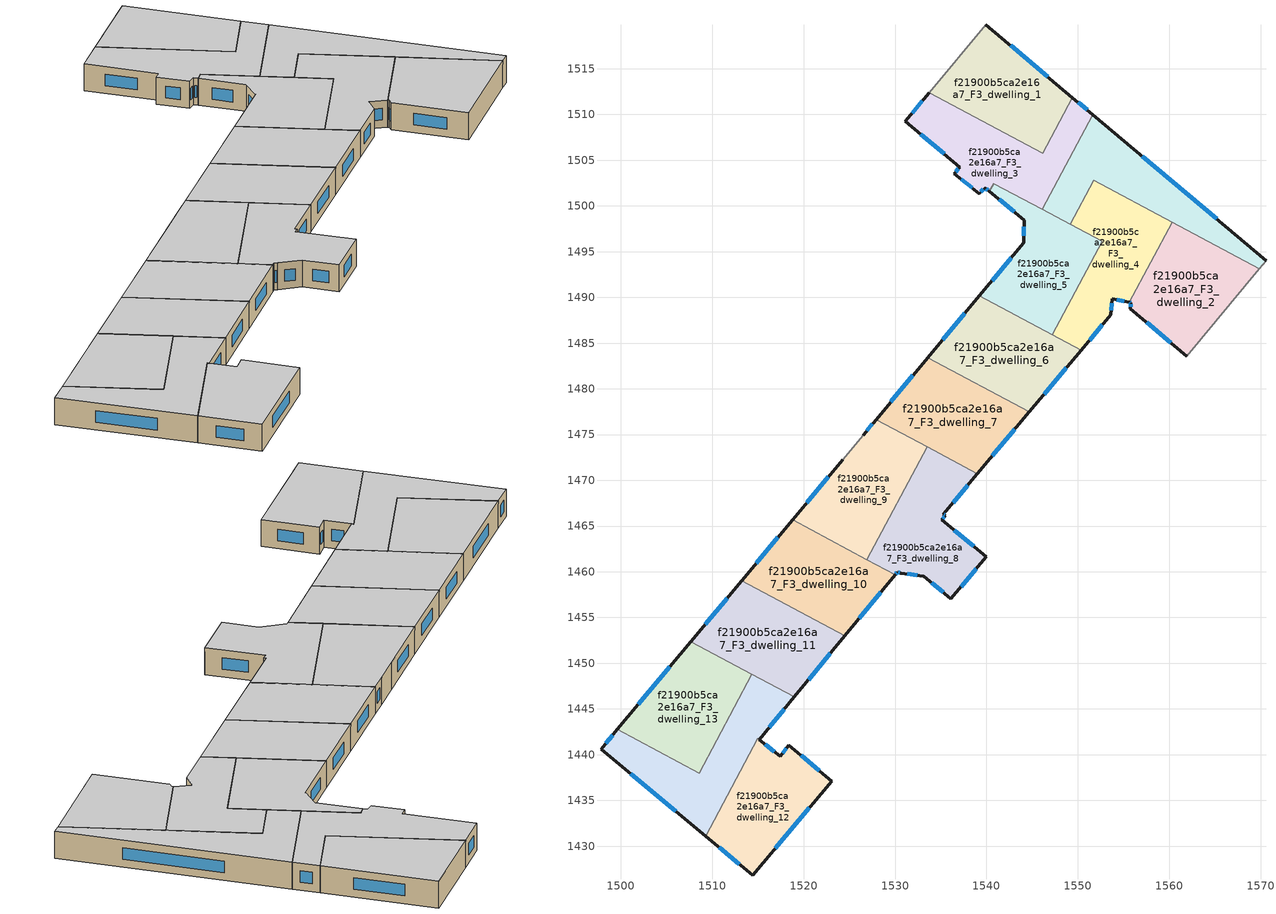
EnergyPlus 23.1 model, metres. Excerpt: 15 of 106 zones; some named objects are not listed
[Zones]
f21900b5ca2e16a7_F3_dwelling_0
 floor to f21900b5ca2e16a7_F2_dwelling_0 (EU_floor_Construction): 1570.56,1494.02 1569.83,1493.13 1551.72,1502.79 1549.16,1497.99 1546.11,1499.62 1551.63,1509.98 z9
 wall outside (EU_wall_Construction): 1570.56,1494.02 1551.63,1509.98 z9:12
 wall adiabatic (EU_wall_Construction): 1569.83,1493.13 1570.56,1494.02 z9:12
 wall to f21900b5ca2e16a7_F3_dwelling_4 (EU_wall_Construction): 1549.16,1497.99 1551.72,1502.79 1560.3,1498.21 z9:12
 wall to f21900b5ca2e16a7_F3_dwelling_3 (EU_wall_Construction): 1551.63,1509.98 1546.11,1499.62 z9:12
 wall to f21900b5ca2e16a7_F3_dwelling_2 (EU_wall_Construction): 1560.31,1498.21 1569.83,1493.13 z9:12
 wall to f21900b5ca2e16a7_F3_dwelling_5 (EU_wall_Construction): 1546.11,1499.62 1549.16,1497.99 z9:12
 window (EU_Window_Construction): 1565.15,1498.58 1557.04,1505.42 z9.86:11.14
 ceiling to f21900b5ca2e16a7_F4_dwelling_0 (EU_floor_Construction): 1569.83,1493.13 1570.56,1494.02 1551.63,1509.98 1546.11,1499.62 1549.16,1497.99 1551.72,1502.79 z12
f21900b5ca2e16a7_F3_dwelling_1
 floor to f21900b5ca2e16a7_F2_dwelling_1 (EU_floor_Construction): 1549.4,1511.85 1546.15,1505.75 1533.73,1512.38 1539.95,1519.82 z9
 wall outside (EU_wall_Construction): 1549.4,1511.85 1539.95,1519.82 z9:12
 wall to f21900b5ca2e16a7_F3_dwelling_3 (EU_wall_Construction): 1533.73,1512.38 1546.15,1505.75 1549.4,1511.85 z9:12
 wall adiabatic (EU_wall_Construction): 1539.95,1519.82 1533.73,1512.38 z9:12
 window (EU_Window_Construction): 1546.7,1514.13 1542.65,1517.54 z9.86:11.14
 ceiling to f21900b5ca2e16a7_F4_dwelling_1 (EU_floor_Construction): 1546.15,1505.75 1549.4,1511.85 1539.95,1519.82 1533.73,1512.38 z12
f21900b5ca2e16a7_F3_dwelling_10
 floor to f21900b5ca2e16a7_F2_dwelling_10 (EU_floor_Construction): 1530.02,1459.68 1524.5,1452.98 1513.22,1459 1518.79,1465.67 z9
 wall outside (EU_wall_Construction): 1524.5,1452.98 1530.02,1459.68 / 1518.79,1465.67 1513.22,1459 z9:12
 wall to f21900b5ca2e16a7_F3_dwelling_11 (EU_wall_Construction): 1513.22,1459 1524.5,1452.98 z9:12
 wall to f21900b5ca2e16a7_F3_dwelling_9 (EU_wall_Construction): 1526.93,1461.33 1518.79,1465.67 z9:12
 wall to f21900b5ca2e16a7_F3_dwelling_8 (EU_wall_Construction): 1530.02,1459.68 1526.93,1461.33 z9:12
 window (EU_Window_Construction): 1526.08,1454.9 1528.44,1457.77 / 1517.2,1463.76 1514.81,1460.9 z9.86:11.14
 ceiling to f21900b5ca2e16a7_F4_dwelling_10 (EU_floor_Construction): 1524.5,1452.98 1530.02,1459.68 1518.79,1465.67 1513.22,1459 z12
f21900b5ca2e16a7_F3_dwelling_11
 floor to f21900b5ca2e16a7_F2_dwelling_11 (EU_floor_Construction): 1524.5,1452.98 1519.01,1446.31 1507.66,1452.36 1513.22,1459 z9
 wall outside (EU_wall_Construction): 1519.01,1446.31 1524.5,1452.98 / 1513.22,1459 1507.66,1452.36 z9:12
 wall to f21900b5ca2e16a7_F3_dwelling_13 (EU_wall_Construction): 1507.66,1452.36 1514.36,1448.79 z9:12
 wall to f21900b5ca2e16a7_F3_dwelling_14 (EU_wall_Construction): 1514.36,1448.79 1519.01,1446.31 z9:12
 window (EU_Window_Construction): 1520.58,1448.22 1522.93,1451.08 / 1511.63,1457.1 1509.25,1454.25 z9.86:11.14
 ceiling to f21900b5ca2e16a7_F4_dwelling_11 (EU_floor_Construction): 1519.01,1446.31 1524.5,1452.98 1513.22,1459 1507.66,1452.36 z12
f21900b5ca2e16a7_F3_dwelling_12
 floor to f21900b5ca2e16a7_F2_dwelling_12 (EU_floor_Construction): 1523.07,1437.12 1514.45,1426.8 1509.31,1431.08 1515.01,1441.79 1515.17,1441.65 1517.43,1439.82 1518.39,1441.04 z9
 wall outside (EU_wall_Construction): 1509.31,1431.08 1514.45,1426.8 1523.07,1437.12 1518.39,1441.04 1517.43,1439.82 1515.17,1441.65 z9:12
 wall to f21900b5ca2e16a7_F3_dwelling_14 (EU_wall_Construction): 1515.17,1441.66 1515.01,1441.79 / 1515.01,1441.78 1509.31,1431.08 z9:12
 window (EU_Window_Construction): 1516.91,1429.75 1520.61,1434.17 / 1510.77,1429.86 1512.98,1428.03 / 1516.78,1440.34 1515.82,1441.13 / 1518.12,1440.69 1517.7,1440.17 / 1521.73,1438.24 1519.73,1439.92 z9.86:11.14
 ceiling to f21900b5ca2e16a7_F4_dwelling_12 (EU_floor_Construction): 1514.45,1426.8 1523.07,1437.12 1518.39,1441.04 1517.43,1439.82 1515.17,1441.65 1515.01,1441.79 1509.31,1431.08 z12
f21900b5ca2e16a7_F3_dwelling_13
 floor to f21900b5ca2e16a7_F2_dwelling_13 (EU_floor_Construction): 1514.36,1448.79 1508.6,1437.98 1499.64,1442.76 1507.66,1452.36 z9
 wall outside (EU_wall_Construction): 1507.66,1452.36 1499.64,1442.76 z9:12
 wall to f21900b5ca2e16a7_F3_dwelling_14 (EU_wall_Construction): 1499.64,1442.76 1508.6,1437.98 1514.36,1448.79 z9:12
 window (EU_Window_Construction): 1505.37,1449.61 1501.93,1445.5 z9.86:11.14
 ceiling to f21900b5ca2e16a7_F4_dwelling_13 (EU_floor_Construction): 1508.6,1437.98 1514.36,1448.79 1507.66,1452.36 1499.64,1442.76 z12
f21900b5ca2e16a7_F3_dwelling_14
 floor to f21900b5ca2e16a7_F2_dwelling_14 (EU_floor_Construction): 1519.01,1446.31 1515.17,1441.66 1515.01,1441.79 1509.31,1431.08 1497.85,1440.62 1499.64,1442.76 1508.6,1437.98 1514.36,1448.79 z9
 wall outside (EU_wall_Construction): 1515.17,1441.66 1519.01,1446.31 / 1499.64,1442.76 1497.85,1440.62 1509.31,1431.08 z9:12
 window (EU_Window_Construction): 1516.27,1442.99 1517.91,1444.98 / 1501.12,1437.89 1506.03,1433.81 / 1499.13,1442.15 1498.36,1441.23 z9.86:11.14
 ceiling to f21900b5ca2e16a7_F4_dwelling_14 (EU_floor_Construction): 1509.31,1431.08 1515.01,1441.79 1515.17,1441.66 1519.01,1446.31 1514.36,1448.79 1508.6,1437.98 1499.64,1442.76 1497.85,1440.62 z12
f21900b5ca2e16a7_F3_dwelling_2
 floor to f21900b5ca2e16a7_F2_dwelling_2 (EU_floor_Construction): 1569.83,1493.13 1561.92,1483.58 1555.74,1488.77 1555.78,1489.43 1555.64,1489.46 1560.3,1498.21 z9
 wall outside (EU_wall_Construction): 1555.64,1489.46 1555.78,1489.43 1555.74,1488.77 1561.92,1483.58 z9:12
 wall to f21900b5ca2e16a7_F3_dwelling_4 (EU_wall_Construction): 1560.3,1498.21 1555.64,1489.46 z9:12
 wall adiabatic (EU_wall_Construction): 1561.92,1483.58 1569.83,1493.13 z9:12
 window (EU_Window_Construction): 1557.5,1487.29 1560.15,1485.06 / 1555.77,1489.24 1555.75,1488.96 / 1555.68,1489.45 1555.74,1489.43 z9.86:11.14
 ceiling to f21900b5ca2e16a7_F4_dwelling_2 (EU_floor_Construction): 1561.92,1483.58 1569.83,1493.13 1560.3,1498.21 1555.64,1489.46 1555.78,1489.43 1555.74,1488.77 z12
f21900b5ca2e16a7_F3_dwelling_3
 floor to f21900b5ca2e16a7_F2_dwelling_3 (EU_floor_Construction): 1549.4,1511.85 1551.63,1509.98 1546.11,1499.62 1540.82,1502.43 1540.28,1501.63 1539.85,1501.98 1539.2,1501.34 1536.48,1503.54 1537.1,1504.24 1531.14,1509.27 1533.73,1512.38 1546.15,1505.75 z9
 wall outside (EU_wall_Construction): 1533.73,1512.38 1531.14,1509.27 1537.1,1504.24 1536.48,1503.54 1539.2,1501.34 1539.85,1501.98 1540.27,1501.63 / 1551.63,1509.98 1549.4,1511.85 z9:12
 wall to f21900b5ca2e16a7_F3_dwelling_5 (EU_wall_Construction): 1540.28,1501.63 1540.82,1502.43 1546.11,1499.62 z9:12
 window (EU_Window_Construction): 1532.84,1507.83 1535.4,1505.68 / 1532.99,1511.49 1531.88,1510.16 / 1550.99,1510.51 1550.04,1511.32 / 1539.97,1501.88 1540.15,1501.73 / 1539.38,1501.53 1539.66,1501.8 / 1537.26,1502.91 1538.42,1501.97 / 1536.93,1504.04 1536.66,1503.74 z9.86:11.14
 ceiling to f21900b5ca2e16a7_F4_dwelling_3 (EU_floor_Construction): 1546.11,1499.62 1551.63,1509.98 1549.4,1511.85 1546.15,1505.75 1533.73,1512.38 1531.14,1509.27 1537.1,1504.24 1536.48,1503.54 1539.2,1501.34 1539.85,1501.98 1540.28,1501.63 1540.82,1502.43 z12
f21900b5ca2e16a7_F3_dwelling_4
 floor to f21900b5ca2e16a7_F2_dwelling_4 (EU_floor_Construction): 1560.3,1498.21 1555.64,1489.46 1553.72,1489.86 1553.58,1488.08 1550.35,1484.24 1547.2,1485.92 1552.64,1496.13 1549.16,1497.99 1551.72,1502.79 z9
 wall outside (EU_wall_Construction): 1550.35,1484.24 1553.58,1488.08 1553.72,1489.86 1555.64,1489.46 z9:12
 wall to f21900b5ca2e16a7_F3_dwelling_5 (EU_wall_Construction): 1549.16,1497.99 1552.64,1496.13 1547.2,1485.92 z9:12
 wall to f21900b5ca2e16a7_F3_dwelling_6 (EU_wall_Construction): 1547.2,1485.92 1550.35,1484.24 z9:12
 window (EU_Window_Construction): 1551.27,1485.34 1552.66,1486.99 / 1554.27,1489.74 1555.09,1489.57 / 1553.62,1488.59 1553.68,1489.35 z9.86:11.14
 ceiling to f21900b5ca2e16a7_F4_dwelling_4 (EU_floor_Construction): 1555.64,1489.46 1560.3,1498.21 1551.72,1502.79 1549.16,1497.99 1552.64,1496.13 1547.2,1485.92 1550.35,1484.24 1553.58,1488.08 1553.72,1489.86 z12
f21900b5ca2e16a7_F3_dwelling_5
 floor to f21900b5ca2e16a7_F2_dwelling_5 (EU_floor_Construction): 1552.64,1496.13 1547.2,1485.92 1539.23,1490.17 1544.07,1495.97 1544.07,1496.06 1544.11,1498.42 1540.28,1501.63 1540.82,1502.43 z9
 wall outside (EU_wall_Construction): 1540.28,1501.63 1544.11,1498.42 1544.07,1496.06 1544.07,1495.97 1539.23,1490.17 z9:12
 wall to f21900b5ca2e16a7_F3_dwelling_6 (EU_wall_Construction): 1539.23,1490.17 1547.2,1485.92 z9:12
 window (EU_Window_Construction): 1542.69,1494.31 1540.61,1491.83 / 1544.1,1497.75 1544.08,1496.73 / 1541.37,1500.71 1543.01,1499.34 z9.86:11.14
 ceiling to f21900b5ca2e16a7_F4_dwelling_5 (EU_floor_Construction): 1547.2,1485.92 1552.64,1496.13 1540.82,1502.43 1540.28,1501.63 1544.11,1498.42 1544.07,1496.06 1544.07,1495.97 1539.23,1490.17 z12
f21900b5ca2e16a7_F3_dwelling_6
 floor to f21900b5ca2e16a7_F2_dwelling_6 (EU_floor_Construction): 1550.35,1484.24 1544.69,1477.49 1533.58,1483.41 1539.23,1490.17 z9
 wall outside (EU_wall_Construction): 1544.69,1477.49 1550.35,1484.24 / 1539.23,1490.17 1533.58,1483.41 z9:12
 wall to f21900b5ca2e16a7_F3_dwelling_7 (EU_wall_Construction): 1533.58,1483.41 1544.69,1477.49 z9:12
 window (EU_Window_Construction): 1546.31,1479.42 1548.73,1482.31 / 1537.61,1488.24 1535.19,1485.34 z9.86:11.14
 ceiling to f21900b5ca2e16a7_F4_dwelling_6 (EU_floor_Construction): 1544.69,1477.49 1550.35,1484.24 1539.23,1490.17 1533.58,1483.41 z12
f21900b5ca2e16a7_F3_dwelling_7
 floor to f21900b5ca2e16a7_F2_dwelling_7 (EU_floor_Construction): 1544.69,1477.49 1539.02,1470.73 1527.92,1476.64 1533.58,1483.41 z9
 wall outside (EU_wall_Construction): 1539.02,1470.73 1544.69,1477.49 / 1533.58,1483.41 1527.92,1476.64 z9:12
 wall to f21900b5ca2e16a7_F3_dwelling_9 (EU_wall_Construction): 1527.92,1476.64 1533.51,1473.67 z9:12
 wall to f21900b5ca2e16a7_F3_dwelling_8 (EU_wall_Construction): 1533.51,1473.67 1539.02,1470.73 z9:12
 window (EU_Window_Construction): 1540.64,1472.66 1543.07,1475.56 / 1531.96,1481.48 1529.54,1478.58 z9.86:11.14
 ceiling to f21900b5ca2e16a7_F4_dwelling_7 (EU_floor_Construction): 1539.02,1470.73 1544.69,1477.49 1533.58,1483.41 1527.92,1476.64 z12
f21900b5ca2e16a7_F3_dwelling_8
 floor to f21900b5ca2e16a7_F2_dwelling_8 (EU_floor_Construction): 1539.02,1470.73 1535.3,1466.3 1535.5,1466.13 1535.11,1465.67 1539.97,1461.63 1536.12,1457.03 1533.14,1459.5 1530.65,1459.86 1530.25,1459.96 1530.02,1459.68 1526.93,1461.33 1533.51,1473.67 z9
 wall outside (EU_wall_Construction): 1530.02,1459.68 1530.25,1459.96 1530.65,1459.86 1533.14,1459.5 1536.12,1457.03 1539.97,1461.63 1535.11,1465.67 1535.5,1466.13 1535.3,1466.3 1539.02,1470.73 z9:12
 wall to f21900b5ca2e16a7_F3_dwelling_9 (EU_wall_Construction): 1533.51,1473.67 1526.93,1461.33 z9:12
 window (EU_Window_Construction): 1530.09,1459.76 1530.18,1459.88 / 1536.36,1467.57 1537.95,1469.47 / 1535.44,1466.18 1535.35,1466.25 / 1535.22,1465.8 1535.39,1466 / 1538.58,1462.79 1536.5,1464.52 / 1537.22,1458.35 1538.87,1460.32 / 1533.99,1458.79 1535.27,1457.73 / 1531.36,1459.75 1532.43,1459.6 / 1530.36,1459.93 1530.53,1459.89 z9.86:11.14
 ceiling to f21900b5ca2e16a7_F4_dwelling_8 (EU_floor_Construction): 1536.12,1457.03 1539.97,1461.63 1535.11,1465.67 1535.5,1466.13 1535.3,1466.3 1539.02,1470.73 1533.51,1473.67 1526.93,1461.33 1530.02,1459.68 1530.25,1459.96 1530.65,1459.86 1533.14,1459.5 z12
f21900b5ca2e16a7_F3_dwelling_9
 floor to f21900b5ca2e16a7_F2_dwelling_9 (EU_floor_Construction): 1533.51,1473.67 1526.93,1461.33 1518.79,1465.67 1524.29,1472.25 1526.51,1474.95 1527.92,1476.64 z9
 wall outside (EU_wall_Construction): 1527.92,1476.64 1526.51,1474.95 / 1524.29,1472.25 1518.79,1465.67 z9:12
 wall adiabatic (EU_wall_Construction): 1526.51,1474.95 1524.29,1472.25 z9:12
 window (EU_Window_Construction): 1527.52,1476.16 1526.91,1475.43 / 1522.72,1470.37 1520.36,1467.55 z9.86:11.14
 ceiling to f21900b5ca2e16a7_F4_dwelling_9 (EU_floor_Construction): 1526.93,1461.33 1533.51,1473.67 1527.92,1476.64 1526.51,1474.95 1524.29,1472.25 1518.79,1465.67 z12
[Building]
EU S2 Campaign: North Axis=0; Terrain=City; Solar Distribution=FullExterior
[Site:Location]
Helsinki-Vantaa.AP: Latitude=60.317; Longitude=24.963; Time Zone=2; Elevation=54.6
[SizingPeriod:WeatherFileDays]
AnnualSizingPeriod: Begin Month=1; Begin Day of Month=1; End Month=12; End Day of Month=31; Day of Week for Start Day=Monday; Use Weather File Daylight Saving Period=No; Use Weather File Rain and Snow Indicators=No
[MATERIAL]
EU_InternalMass_Material: Roughness=MediumRough; Thickness=0.1; Conductivity=1; Density=1800; Specific Heat=900; Thermal Absorptance=0.9; Solar Absorptance=0.7; Visible Absorptance=0.7
[MATERIAL:NOMASS] Roughness=MediumRough; Thermal Absorptance=0.9; Solar Absorptance=0.7; Visible Absorptance=0.7
Name | Thermal Resistance
EU_wall_NoMass | 1.10183
EU_floor_NoMass | 1.70606
[WINDOWMATERIAL:SIMPLEGLAZINGSYSTEM]
EU_Window_SimpleGlazing: UFactor=3.11035; Solar Heat Gain Coefficient=0.8; Visible Transmittance=0.8
[CONSTRUCTION]
EU_wall_Construction: EU_wall_NoMass
EU_floor_Construction: EU_floor_NoMass
EU_Window_Construction: EU_Window_SimpleGlazing
EU_InternalMass_Construction: EU_InternalMass_Material
[ZONE] Type=1; Multiplier=1; Ceiling Height=autocalculate; Floor Area=autocalculate; Part of Total Floor Area=Yes
Name | Volume
f21900b5ca2e16a7_F3_dwelling_0; f21900b5ca2e16a7_F3_dwelling_6 | 325.83
f21900b5ca2e16a7_F3_dwelling_1 | 325.787
f21900b5ca2e16a7_F3_dwelling_10 | 325.777
f21900b5ca2e16a7_F3_dwelling_11 | 325.799
f21900b5ca2e16a7_F3_dwelling_12 | 311.668
f21900b5ca2e16a7_F3_dwelling_13 | 325.761
f21900b5ca2e16a7_F3_dwelling_14 | 339.902
f21900b5ca2e16a7_F3_dwelling_2 | 325.776
f21900b5ca2e16a7_F3_dwelling_3 | 342.641
f21900b5ca2e16a7_F3_dwelling_4 | 325.773
f21900b5ca2e16a7_F3_dwelling_5 | 308.908
f21900b5ca2e16a7_F3_dwelling_7 | 325.763
f21900b5ca2e16a7_F3_dwelling_8 | 325.797
f21900b5ca2e16a7_F3_dwelling_9 | 325.784
[INTERNALMASS] Construction=EU_InternalMass_Construction
Name | Zone or ZoneList | Surface Area
f21900b5ca2e16a7_F3_dwelling_0_EU_InternalMass | f21900b5ca2e16a7_F3_dwelling_0 | 108.609
f21900b5ca2e16a7_F3_dwelling_1_EU_InternalMass | f21900b5ca2e16a7_F3_dwelling_1 | 108.596
f21900b5ca2e16a7_F3_dwelling_2_EU_InternalMass | f21900b5ca2e16a7_F3_dwelling_2 | 108.591
f21900b5ca2e16a7_F3_dwelling_3_EU_InternalMass | f21900b5ca2e16a7_F3_dwelling_3 | 114.216
f21900b5ca2e16a7_F3_dwelling_4_EU_InternalMass | f21900b5ca2e16a7_F3_dwelling_4 | 108.591
f21900b5ca2e16a7_F3_dwelling_5_EU_InternalMass | f21900b5ca2e16a7_F3_dwelling_5 | 102.98
f21900b5ca2e16a7_F3_dwelling_6_EU_InternalMass | f21900b5ca2e16a7_F3_dwelling_6 | 108.61
f21900b5ca2e16a7_F3_dwelling_7_EU_InternalMass | f21900b5ca2e16a7_F3_dwelling_7 | 108.588
f21900b5ca2e16a7_F3_dwelling_8_EU_InternalMass | f21900b5ca2e16a7_F3_dwelling_8 | 108.599
f21900b5ca2e16a7_F3_dwelling_9_EU_InternalMass | f21900b5ca2e16a7_F3_dwelling_9 | 108.594
f21900b5ca2e16a7_F3_dwelling_10_EU_InternalMass | f21900b5ca2e16a7_F3_dwelling_10 | 108.598
f21900b5ca2e16a7_F3_dwelling_11_EU_InternalMass | f21900b5ca2e16a7_F3_dwelling_11 | 108.6
f21900b5ca2e16a7_F3_dwelling_12_EU_InternalMass | f21900b5ca2e16a7_F3_dwelling_12 | 103.886
f21900b5ca2e16a7_F3_dwelling_13_EU_InternalMass | f21900b5ca2e16a7_F3_dwelling_13 | 108.587
f21900b5ca2e16a7_F3_dwelling_14_EU_InternalMass | f21900b5ca2e16a7_F3_dwelling_14 | 113.301
[OTHEREQUIPMENT] Fuel Type=Electricity; Design Level Calculation Method=Watts/Area; Power per Zone Floor Area=1; Fraction Latent=0; Fraction Radiant=0; Fraction Lost=0; Carbon Dioxide Generation Rate=0; EndUse Subcategory=EU_Step8_InternalGains
Name | Zone or ZoneList or Space or SpaceList | Schedule
EU_Step8_InternalGain_f21900b5ca2e16a7_F3_dwelling_0_f000 | f21900b5ca2e16a7_F3_dwelling_0 | EU_Step8_GainSchedule_f21900b5ca2e16a7_F3_dwelling_0_f000
EU_Step8_InternalGain_f21900b5ca2e16a7_F3_dwelling_1_f000 | f21900b5ca2e16a7_F3_dwelling_1 | EU_Step8_GainSchedule_f21900b5ca2e16a7_F3_dwelling_1_f000
EU_Step8_InternalGain_f21900b5ca2e16a7_F3_dwelling_2_f000 | f21900b5ca2e16a7_F3_dwelling_2 | EU_Step8_GainSchedule_f21900b5ca2e16a7_F3_dwelling_2_f000
EU_Step8_InternalGain_f21900b5ca2e16a7_F3_dwelling_3_f000 | f21900b5ca2e16a7_F3_dwelling_3 | EU_Step8_GainSchedule_f21900b5ca2e16a7_F3_dwelling_3_f000
EU_Step8_InternalGain_f21900b5ca2e16a7_F3_dwelling_4_f000 | f21900b5ca2e16a7_F3_dwelling_4 | EU_Step8_GainSchedule_f21900b5ca2e16a7_F3_dwelling_4_f000
EU_Step8_InternalGain_f21900b5ca2e16a7_F3_dwelling_5_f000 | f21900b5ca2e16a7_F3_dwelling_5 | EU_Step8_GainSchedule_f21900b5ca2e16a7_F3_dwelling_5_f000
EU_Step8_InternalGain_f21900b5ca2e16a7_F3_dwelling_6_f000 | f21900b5ca2e16a7_F3_dwelling_6 | EU_Step8_GainSchedule_f21900b5ca2e16a7_F3_dwelling_6_f000
EU_Step8_InternalGain_f21900b5ca2e16a7_F3_dwelling_7_f000 | f21900b5ca2e16a7_F3_dwelling_7 | EU_Step8_GainSchedule_f21900b5ca2e16a7_F3_dwelling_7_f000
EU_Step8_InternalGain_f21900b5ca2e16a7_F3_dwelling_8_f000 | f21900b5ca2e16a7_F3_dwelling_8 | EU_Step8_GainSchedule_f21900b5ca2e16a7_F3_dwelling_8_f000
EU_Step8_InternalGain_f21900b5ca2e16a7_F3_dwelling_9_f000 | f21900b5ca2e16a7_F3_dwelling_9 | EU_Step8_GainSchedule_f21900b5ca2e16a7_F3_dwelling_9_f000
EU_Step8_InternalGain_f21900b5ca2e16a7_F3_dwelling_10_f000 | f21900b5ca2e16a7_F3_dwelling_10 | EU_Step8_GainSchedule_f21900b5ca2e16a7_F3_dwelling_10_f000
EU_Step8_InternalGain_f21900b5ca2e16a7_F3_dwelling_11_f000 | f21900b5ca2e16a7_F3_dwelling_11 | EU_Step8_GainSchedule_f21900b5ca2e16a7_F3_dwelling_11_f000
EU_Step8_InternalGain_f21900b5ca2e16a7_F3_dwelling_12_f000 | f21900b5ca2e16a7_F3_dwelling_12 | EU_Step8_GainSchedule_f21900b5ca2e16a7_F3_dwelling_12_f000
EU_Step8_InternalGain_f21900b5ca2e16a7_F3_dwelling_13_f000 | f21900b5ca2e16a7_F3_dwelling_13 | EU_Step8_GainSchedule_f21900b5ca2e16a7_F3_dwelling_13_f000
EU_Step8_InternalGain_f21900b5ca2e16a7_F3_dwelling_14_f000 | f21900b5ca2e16a7_F3_dwelling_14 | EU_Step8_GainSchedule_f21900b5ca2e16a7_F3_dwelling_14_f000
[ZONEVENTILATION:DESIGNFLOWRATE] Schedule=EU_AlwaysOn; Design Flow Rate Calculation Method=AirChanges/Hour; Air Changes per Hour=0.756316; Ventilation Type=Natural; Fan Pressure Rise=0; Fan Total Efficiency=1; Constant Term Coefficient=1; Temperature Term Coefficient=0; Velocity Term Coefficient=0; Velocity Squared Term Coefficient=0; Minimum Indoor Temperature=-100; Maximum Indoor Temperature=100; Delta Temperature=-100; Minimum Outdoor Temperature=-100; Maximum Outdoor Temperature=100; Maximum Wind Speed=40
Name | Zone or ZoneList or Space or SpaceList
EU_ConstantAir_f21900b5ca2e16a7_F3_dwelling_0 | f21900b5ca2e16a7_F3_dwelling_0
EU_ConstantAir_f21900b5ca2e16a7_F3_dwelling_1 | f21900b5ca2e16a7_F3_dwelling_1
EU_ConstantAir_f21900b5ca2e16a7_F3_dwelling_2 | f21900b5ca2e16a7_F3_dwelling_2
EU_ConstantAir_f21900b5ca2e16a7_F3_dwelling_3 | f21900b5ca2e16a7_F3_dwelling_3
EU_ConstantAir_f21900b5ca2e16a7_F3_dwelling_4 | f21900b5ca2e16a7_F3_dwelling_4
EU_ConstantAir_f21900b5ca2e16a7_F3_dwelling_5 | f21900b5ca2e16a7_F3_dwelling_5
EU_ConstantAir_f21900b5ca2e16a7_F3_dwelling_6 | f21900b5ca2e16a7_F3_dwelling_6
EU_ConstantAir_f21900b5ca2e16a7_F3_dwelling_7 | f21900b5ca2e16a7_F3_dwelling_7
EU_ConstantAir_f21900b5ca2e16a7_F3_dwelling_8 | f21900b5ca2e16a7_F3_dwelling_8
EU_ConstantAir_f21900b5ca2e16a7_F3_dwelling_9 | f21900b5ca2e16a7_F3_dwelling_9
EU_ConstantAir_f21900b5ca2e16a7_F3_dwelling_10 | f21900b5ca2e16a7_F3_dwelling_10
EU_ConstantAir_f21900b5ca2e16a7_F3_dwelling_11 | f21900b5ca2e16a7_F3_dwelling_11
EU_ConstantAir_f21900b5ca2e16a7_F3_dwelling_12 | f21900b5ca2e16a7_F3_dwelling_12
EU_ConstantAir_f21900b5ca2e16a7_F3_dwelling_13 | f21900b5ca2e16a7_F3_dwelling_13
EU_ConstantAir_f21900b5ca2e16a7_F3_dwelling_14 | f21900b5ca2e16a7_F3_dwelling_14
[HVACTEMPLATE:ZONE:IDEALLOADSAIRSYSTEM] System Availability Schedule=EU_AlwaysOn; Maximum Heating Supply Air Temperature=50; Minimum Cooling Supply Air Temperature=13; Maximum Heating Supply Air Humidity Ratio=0.0156; Minimum Cooling Supply Air Humidity Ratio=0.0077; Heating Limit=NoLimit; Cooling Limit=NoLimit; Heating Availability Schedule=EU_AlwaysOn; Cooling Availability Schedule=EU_CoolingOff; Dehumidification Control Type=ConstantSensibleHeatRatio; Cooling Sensible Heat Ratio=0.7; Dehumidification Setpoint=60; Humidification Control Type=None; Humidification Setpoint=30; Outdoor Air Method=None; Outdoor Air Flow Rate per Person=0.00944; Outdoor Air Flow Rate per Zone Floor Area=0; Outdoor Air Flow Rate per Zone=0; Demand Controlled Ventilation Type=None; Outdoor Air Economizer Type=NoEconomizer; Heat Recovery Type=None; Sensible Heat Recovery Effectiveness=0.7; Latent Heat Recovery Effectiveness=0.65
Name | Template Thermostat
f21900b5ca2e16a7_F3_dwelling_0 | EU_HeatOnly_f21900b5ca2e16a7_F3_dwelling_0
f21900b5ca2e16a7_F3_dwelling_1 | EU_HeatOnly_f21900b5ca2e16a7_F3_dwelling_1
f21900b5ca2e16a7_F3_dwelling_2 | EU_HeatOnly_f21900b5ca2e16a7_F3_dwelling_2
f21900b5ca2e16a7_F3_dwelling_3 | EU_HeatOnly_f21900b5ca2e16a7_F3_dwelling_3
f21900b5ca2e16a7_F3_dwelling_4 | EU_HeatOnly_f21900b5ca2e16a7_F3_dwelling_4
f21900b5ca2e16a7_F3_dwelling_5 | EU_HeatOnly_f21900b5ca2e16a7_F3_dwelling_5
f21900b5ca2e16a7_F3_dwelling_6 | EU_HeatOnly_f21900b5ca2e16a7_F3_dwelling_6
f21900b5ca2e16a7_F3_dwelling_7 | EU_HeatOnly_f21900b5ca2e16a7_F3_dwelling_7
f21900b5ca2e16a7_F3_dwelling_8 | EU_HeatOnly_f21900b5ca2e16a7_F3_dwelling_8
f21900b5ca2e16a7_F3_dwelling_9 | EU_HeatOnly_f21900b5ca2e16a7_F3_dwelling_9
f21900b5ca2e16a7_F3_dwelling_10 | EU_HeatOnly_f21900b5ca2e16a7_F3_dwelling_10
f21900b5ca2e16a7_F3_dwelling_11 | EU_HeatOnly_f21900b5ca2e16a7_F3_dwelling_11
f21900b5ca2e16a7_F3_dwelling_12 | EU_HeatOnly_f21900b5ca2e16a7_F3_dwelling_12
f21900b5ca2e16a7_F3_dwelling_13 | EU_HeatOnly_f21900b5ca2e16a7_F3_dwelling_13
f21900b5ca2e16a7_F3_dwelling_14 | EU_HeatOnly_f21900b5ca2e16a7_F3_dwelling_14
[SIZING:ZONE] Zone Cooling Design Supply Air Temperature Input Method=SupplyAirTemperature; Zone Cooling Design Supply Air Temperature=13; Zone Heating Design Supply Air Temperature Input Method=SupplyAirTemperature; Zone Heating Design Supply Air Temperature=50; Zone Cooling Design Supply Air Humidity Ratio=0.008; Zone Heating Design Supply Air Humidity Ratio=0.008; Cooling Design Air Flow Method=DesignDay; Cooling Design Air Flow Rate=0; Cooling Minimum Air Flow per Zone Floor Area=0.000762; Cooling Minimum Air Flow=0; Cooling Minimum Air Flow Fraction=0.2; Heating Design Air Flow Method=DesignDay; Heating Design Air Flow Rate=0; Heating Maximum Air Flow per Zone Floor Area=0.002032; Heating Maximum Air Flow=0.141576; Heating Maximum Air Flow Fraction=0.3; Account for Dedicated Outdoor Air System=No; Dedicated Outdoor Air System Control Strategy=NeutralSupplyAir; Dedicated Outdoor Air Low Setpoint Temperature for Design=autosize; Dedicated Outdoor Air High Setpoint Temperature for Design=autosize; Zone Load Sizing Method=Sensible Load Only No Latent Load; Zone Latent Cooling Design Supply Air Humidity Ratio Input Method=HumidityRatioDifference; Zone Cooling Design Supply Air Humidity Ratio Difference=0.005; Zone Latent Heating Design Supply Air Humidity Ratio Input Method=HumidityRatioDifference; Zone Humidification Design Supply Air Humidity Ratio Difference=0.005
f21900b5ca2e16a7_F3_dwelling_0; f21900b5ca2e16a7_F3_dwelling_1; f21900b5ca2e16a7_F3_dwelling_2; f21900b5ca2e16a7_F3_dwelling_3; f21900b5ca2e16a7_F3_dwelling_4; f21900b5ca2e16a7_F3_dwelling_5; f21900b5ca2e16a7_F3_dwelling_6; f21900b5ca2e16a7_F3_dwelling_7; f21900b5ca2e16a7_F3_dwelling_8; f21900b5ca2e16a7_F3_dwelling_9; f21900b5ca2e16a7_F3_dwelling_10; f21900b5ca2e16a7_F3_dwelling_11; f21900b5ca2e16a7_F3_dwelling_12; f21900b5ca2e16a7_F3_dwelling_13; f21900b5ca2e16a7_F3_dwelling_14
[SCHEDULE:CONSTANT]
Name | Hourly Value
EU_AlwaysOn | 1
EU_CoolingOff | 0
[SCHEDULE:FILE] Column Number=1; Rows to Skip at Top=0; Number of Hours of Data=8760; Column Separator=Comma; Interpolate to Timestep=No; Minutes per Item=60; Adjust Schedule for Daylight Savings=Yes
Name | File
EU_Step8_GainSchedule_f21900b5ca2e16a7_F3_dwelling_0_f000 | ../../schedules/f21900b5ca2e16a7/f21900b5ca2e16a7_F3_dwelling_0_f000_gain.csv
EU_Step8_GainSchedule_f21900b5ca2e16a7_F3_dwelling_1_f000 | ../../schedules/f21900b5ca2e16a7/f21900b5ca2e16a7_F3_dwelling_1_f000_gain.csv
EU_Step8_GainSchedule_f21900b5ca2e16a7_F3_dwelling_2_f000 | ../../schedules/f21900b5ca2e16a7/f21900b5ca2e16a7_F3_dwelling_2_f000_gain.csv
EU_Step8_GainSchedule_f21900b5ca2e16a7_F3_dwelling_3_f000 | ../../schedules/f21900b5ca2e16a7/f21900b5ca2e16a7_F3_dwelling_3_f000_gain.csv
EU_Step8_GainSchedule_f21900b5ca2e16a7_F3_dwelling_4_f000 | ../../schedules/f21900b5ca2e16a7/f21900b5ca2e16a7_F3_dwelling_4_f000_gain.csv
EU_Step8_GainSchedule_f21900b5ca2e16a7_F3_dwelling_5_f000 | ../../schedules/f21900b5ca2e16a7/f21900b5ca2e16a7_F3_dwelling_5_f000_gain.csv
EU_Step8_GainSchedule_f21900b5ca2e16a7_F3_dwelling_6_f000 | ../../schedules/f21900b5ca2e16a7/f21900b5ca2e16a7_F3_dwelling_6_f000_gain.csv
EU_Step8_GainSchedule_f21900b5ca2e16a7_F3_dwelling_7_f000 | ../../schedules/f21900b5ca2e16a7/f21900b5ca2e16a7_F3_dwelling_7_f000_gain.csv
EU_Step8_GainSchedule_f21900b5ca2e16a7_F3_dwelling_8_f000 | ../../schedules/f21900b5ca2e16a7/f21900b5ca2e16a7_F3_dwelling_8_f000_gain.csv
EU_Step8_GainSchedule_f21900b5ca2e16a7_F3_dwelling_9_f000 | ../../schedules/f21900b5ca2e16a7/f21900b5ca2e16a7_F3_dwelling_9_f000_gain.csv
EU_Step8_GainSchedule_f21900b5ca2e16a7_F3_dwelling_10_f000 | ../../schedules/f21900b5ca2e16a7/f21900b5ca2e16a7_F3_dwelling_10_f000_gain.csv
EU_Step8_GainSchedule_f21900b5ca2e16a7_F3_dwelling_11_f000 | ../../schedules/f21900b5ca2e16a7/f21900b5ca2e16a7_F3_dwelling_11_f000_gain.csv
EU_Step8_GainSchedule_f21900b5ca2e16a7_F3_dwelling_12_f000 | ../../schedules/f21900b5ca2e16a7/f21900b5ca2e16a7_F3_dwelling_12_f000_gain.csv
EU_Step8_GainSchedule_f21900b5ca2e16a7_F3_dwelling_13_f000 | ../../schedules/f21900b5ca2e16a7/f21900b5ca2e16a7_F3_dwelling_13_f000_gain.csv
EU_Step8_GainSchedule_f21900b5ca2e16a7_F3_dwelling_14_f000 | ../../schedules/f21900b5ca2e16a7/f21900b5ca2e16a7_F3_dwelling_14_f000_gain.csv
